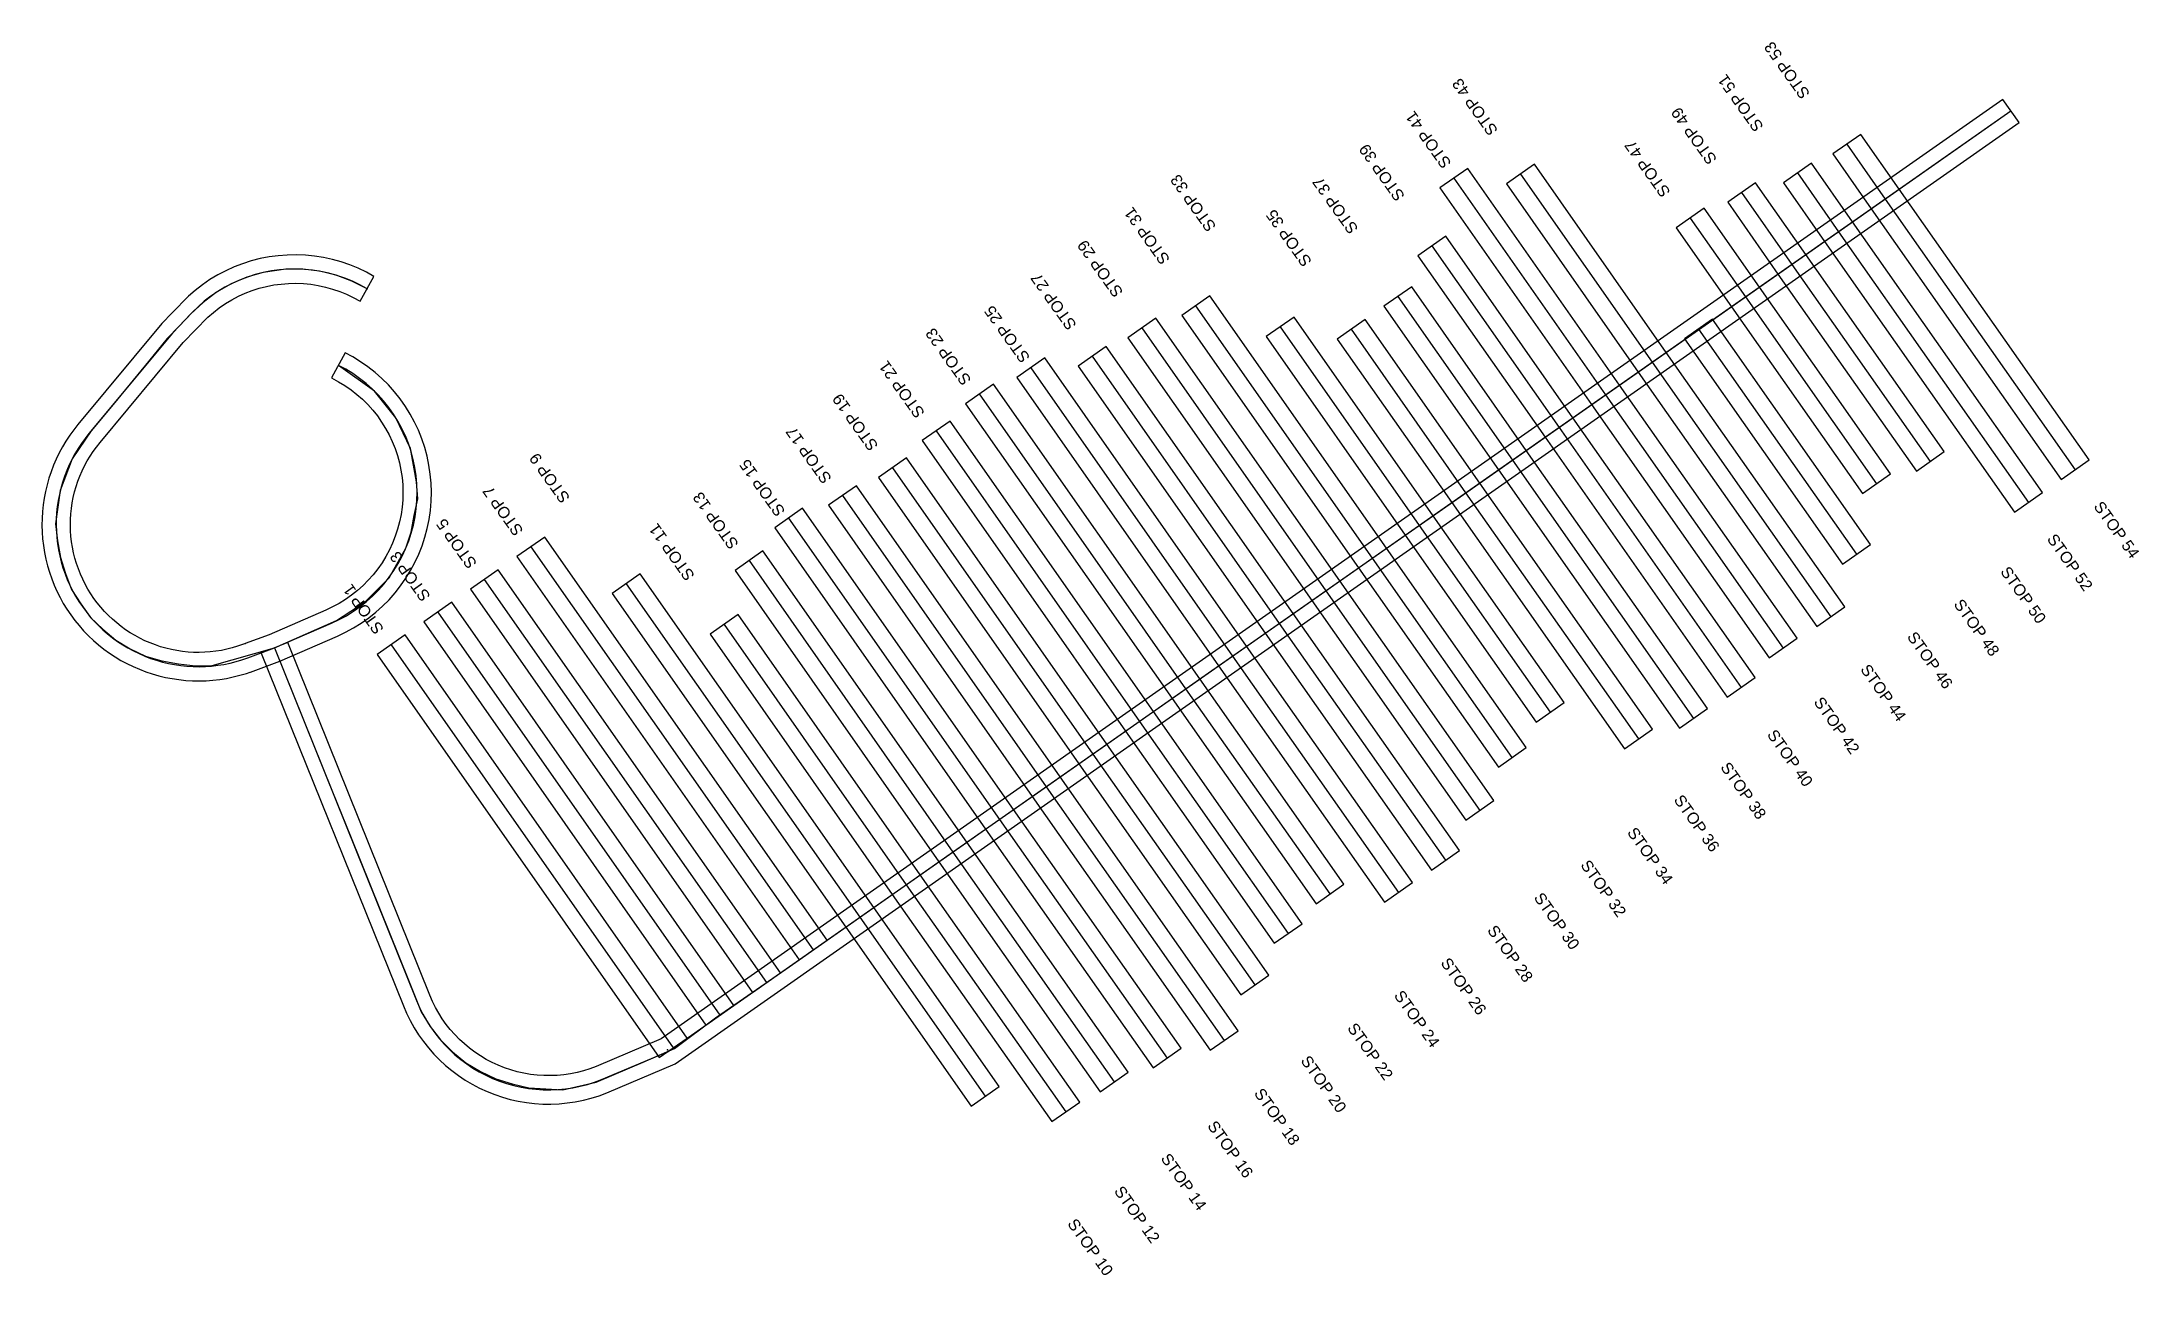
# Model space of a CAD drawing. Extents: x 700453 to 700822, y 4226080 to 4226297.
import ezdxf

# ---------------------------------------------------------------- set-up
doc = ezdxf.new("R2010")
doc.units = 0
doc.header["$MEASUREMENT"] = 0
for name, color, linetype in [('1', 7, 'Continuous'), ('GEOFENCE', 3, 'Continuous'), ('INIT_COORD', 5, 'Continuous'), ('TEXT_ORANGE', 30, 'Continuous')]:
    doc.layers.add(name, color=color, linetype=linetype)
doc.styles.get("Standard").update_dxf_attribs({"font": 'verdana.ttf'})

msp = doc.modelspace()

# ---------------------------------------------------------------- linework, layer by layer
at = {"layer": '1', "color": 7}
for points in [[(700491.99, 4226189.69, 1081.8), (700516.96, 4226127.7, 1084.67), (700517.51, 4226126.41, 1084.68), (700518.15, 4226125.12, 1084.69), (700518.85, 4226123.86, 1084.7), (700519.63, 4226122.65, 1084.71), (700520.46, 4226121.47, 1084.72), (700521.35, 4226120.34, 1084.74), (700522.3, 4226119.26, 1084.75), (700523.31, 4226118.23, 1084.76), (700524.37, 4226117.25, 1084.77), (700525.47, 4226116.34, 1084.78), (700526.63, 4226115.48, 1084.79), (700527.83, 4226114.68, 1084.81), (700529.06, 4226113.94, 1084.82), (700530.34, 4226113.27, 1084.83), (700531.65, 4226112.67, 1084.84), (700532.99, 4226112.14, 1084.85), (700534.35, 4226111.68, 1084.86), (700535.74, 4226111.29, 1084.87), (700537.14, 4226110.97, 1084.88), (700538.56, 4226110.73, 1084.9), (700539.99, 4226110.57, 1084.91), (700541.43, 4226110.47, 1084.92), (700542.87, 4226110.46, 1084.93), (700544.31, 4226110.51, 1084.94), (700545.74, 4226110.65, 1084.95), (700547.16, 4226110.86, 1084.96), (700548.57, 4226111.14, 1084.98), (700549.97, 4226111.49, 1084.99), (700551.34, 4226111.92, 1085), (700552.69, 4226112.42, 1085), (700564.7, 4226117.51, 1085), (700800.82, 4226282.95, 1088), (700797.95, 4226287.04, 1088), (700562.26, 4226121.91, 1085), (700550.84, 4226117.07, 1085), (700549.73, 4226116.66, 1085), (700548.61, 4226116.31, 1084.99), (700547.47, 4226116.02, 1084.98), (700546.31, 4226115.78, 1084.96), (700545.15, 4226115.61, 1084.95), (700543.97, 4226115.5, 1084.94), (700542.8, 4226115.46, 1084.93), (700541.62, 4226115.47, 1084.92), (700540.44, 4226115.55, 1084.91), (700539.27, 4226115.68, 1084.9), (700538.11, 4226115.88, 1084.88), (700536.96, 4226116.14, 1084.87), (700535.83, 4226116.46, 1084.86), (700534.71, 4226116.83, 1084.85), (700533.62, 4226117.27, 1084.84), (700532.55, 4226117.76, 1084.83), (700531.5, 4226118.31, 1084.82), (700530.49, 4226118.91, 1084.81), (700529.51, 4226119.56, 1084.79), (700528.57, 4226120.27, 1084.78), (700527.66, 4226121.02, 1084.77), (700526.79, 4226121.82, 1084.76), (700525.97, 4226122.66, 1084.75), (700525.19, 4226123.55, 1084.74), (700524.46, 4226124.47, 1084.72), (700523.78, 4226125.43, 1084.71), (700523.15, 4226126.43, 1084.7), (700522.57, 4226127.45, 1084.69), (700522.05, 4226128.51, 1084.68), (700521.57, 4226129.62, 1084.67), (700496.63, 4226191.56, 1081.8), (700491.99, 4226189.69, 1081.8)], [(700494.31, 4226190.62, 1081.8), (700519.26, 4226128.66, 1084.67), (700519.78, 4226127.46, 1084.68), (700520.36, 4226126.29, 1084.69), (700521, 4226125.14, 1084.7), (700521.7, 4226124.04, 1084.71), (700522.46, 4226122.97, 1084.72), (700523.27, 4226121.94, 1084.74), (700524.14, 4226120.96, 1084.75), (700525.05, 4226120.03, 1084.76), (700526.01, 4226119.14, 1084.77), (700527.02, 4226118.3, 1084.78), (700528.07, 4226117.52, 1084.79), (700529.16, 4226116.79, 1084.81), (700530.28, 4226116.13, 1084.82), (700531.44, 4226115.52, 1084.83), (700532.63, 4226114.97, 1084.84), (700533.85, 4226114.49, 1084.85), (700535.09, 4226114.07, 1084.86), (700536.35, 4226113.71, 1084.87), (700537.63, 4226113.43, 1084.88), (700538.92, 4226113.21, 1084.9), (700540.22, 4226113.06, 1084.91), (700541.52, 4226112.97, 1084.92), (700542.83, 4226112.96, 1084.93), (700544.14, 4226113.01, 1084.94), (700545.44, 4226113.13, 1084.95), (700546.74, 4226113.32, 1084.96), (700548.02, 4226113.58, 1084.98), (700549.29, 4226113.9, 1084.99), (700550.54, 4226114.29, 1085), (700551.77, 4226114.75, 1085), (700563.48, 4226119.71, 1085), (700799.39, 4226285, 1088)], [(700768.1, 4226277.44, 1087.74), (700774.84, 4226267.8, 1087.7), (700808.22, 4226220.23, 1087.9), (700813.13, 4226223.68, 1087.9), (700779.76, 4226271.24, 1087.7), (700773.02, 4226280.88, 1087.74), (700768.1, 4226277.44, 1087.74)], [(700710.75, 4226272.19, 1087.57), (700733.89, 4226239.11, 1087.18), (700765.28, 4226194.38, 1087.9), (700770.19, 4226197.82, 1087.9), (700738.81, 4226242.55, 1087.18), (700715.66, 4226275.63, 1087.57), (700710.75, 4226272.19, 1087.57)], [(700759.43, 4226272.39, 1087.66), (700766.65, 4226262.06, 1087.6), (700800.03, 4226214.49, 1087.9), (700804.94, 4226217.93, 1087.9), (700771.56, 4226265.5, 1087.6), (700764.34, 4226275.83, 1087.66), (700759.43, 4226272.39, 1087.66)], [(700770.56, 4226279.16, 1087.74), (700777.3, 4226269.52, 1087.7), (700810.67, 4226221.95, 1087.9)], [(700699.06, 4226271.46, 1087.58), (700725.71, 4226233.38, 1087.08), (700756.92, 4226188.88, 1087.9), (700761.83, 4226192.33, 1087.9), (700730.62, 4226236.82, 1087.08), (700703.97, 4226274.9, 1087.58), (700699.06, 4226271.46, 1087.58)], [(700701.51, 4226273.18, 1087.58), (700728.17, 4226235.1, 1087.08), (700759.38, 4226190.6, 1087.9)], [(700713.21, 4226273.91, 1087.57), (700736.35, 4226240.83, 1087.18), (700767.73, 4226196.1, 1087.9)], [(700749.63, 4226268.94, 1087.58), (700758.46, 4226256.32, 1087.49), (700782.78, 4226221.67, 1087.9), (700787.69, 4226225.12, 1087.9), (700763.37, 4226259.76, 1087.49), (700754.54, 4226272.38, 1087.58), (700749.63, 4226268.94, 1087.58)], [(700761.88, 4226274.11, 1087.66), (700769.11, 4226263.78, 1087.6), (700802.49, 4226216.21, 1087.9)], [(700752.08, 4226270.66, 1087.58), (700760.91, 4226258.04, 1087.49), (700785.23, 4226223.39, 1087.9)], [(700740.57, 4226264.46, 1087.51), (700750.28, 4226250.59, 1087.39), (700773.3, 4226217.77, 1087.9), (700778.21, 4226221.21, 1087.9), (700755.19, 4226254.03, 1087.39), (700745.49, 4226267.9, 1087.51), (700740.57, 4226264.46, 1087.51)], [(700743.03, 4226266.18, 1087.51), (700752.74, 4226252.31, 1087.39), (700775.76, 4226219.49, 1087.9)], [(700695.2, 4226259.55, 1087.44), (700717.53, 4226227.65, 1086.98), (700749.56, 4226181.95, 1087.9), (700754.48, 4226185.4, 1087.9), (700722.44, 4226231.09, 1086.98), (700700.11, 4226262.99, 1087.44), (700695.2, 4226259.55, 1087.44)], [(700697.66, 4226261.27, 1087.44), (700719.99, 4226229.37, 1086.98), (700752.02, 4226183.67, 1087.9)], [(700511.78, 4226255.91, 1095.05), (700510.44, 4226256.65, 1094.87), (700509, 4226257.34, 1094.7), (700507.52, 4226257.95, 1094.52), (700506.01, 4226258.47, 1094.35), (700504.47, 4226258.9, 1094.17), (700502.9, 4226259.24, 1094), (700501.33, 4226259.49, 1093.82), (700499.73, 4226259.65, 1093.65), (700498.14, 4226259.71, 1093.47), (700496.54, 4226259.68, 1093.3), (700494.94, 4226259.56, 1093.13), (700493.35, 4226259.34, 1092.95), (700491.78, 4226259.04, 1092.78), (700490.23, 4226258.64, 1092.6), (700488.71, 4226258.15, 1092.43), (700487.22, 4226257.58, 1092.25), (700485.76, 4226256.92, 1092.08), (700484.34, 4226256.17, 1091.9), (700482.97, 4226255.35, 1091.73), (700481.65, 4226254.45, 1091.56), (700480.39, 4226253.47, 1091.38), (700479.18, 4226252.42, 1091.21), (700476.3, 4226249.5, 1091.03), (700474.5, 4226247.63, 1091.03), (700459.77, 4226229.88, 1089.65), (700459.04, 4226228.96, 1089.52), (700458.33, 4226227.99, 1089.39), (700457.67, 4226226.98, 1089.26), (700457.06, 4226225.96, 1089.13), (700456.48, 4226224.9, 1089), (700455.96, 4226223.82, 1088.87), (700455.48, 4226222.72, 1088.74), (700455.05, 4226221.6, 1088.61), (700454.67, 4226220.46, 1088.48), (700454.34, 4226219.31, 1088.35), (700454.06, 4226218.14, 1088.21), (700453.84, 4226216.96, 1088.08), (700453.66, 4226215.78, 1087.95), (700453.54, 4226214.58, 1087.82), (700453.46, 4226213.38, 1087.69), (700453.44, 4226212.18, 1087.56), (700453.48, 4226210.98, 1087.43), (700453.56, 4226209.79, 1087.3), (700453.7, 4226208.6, 1087.17), (700453.89, 4226207.41, 1087.04), (700454.13, 4226206.24, 1086.91), (700454.42, 4226205.07, 1086.78), (700454.76, 4226203.92, 1086.64), (700455.16, 4226202.79, 1086.51), (700455.6, 4226201.67, 1086.38), (700456.09, 4226200.58, 1086.25), (700456.62, 4226199.5, 1086.12), (700457.2, 4226198.46, 1085.99), (700457.83, 4226197.43, 1085.86), (700458.51, 4226196.44, 1085.73), (700459.22, 4226195.47, 1085.6), (700459.97, 4226194.54, 1085.47), (700460.77, 4226193.64, 1085.34), (700461.61, 4226192.78, 1085.2), (700462.48, 4226191.96, 1085.07), (700463.38, 4226191.17, 1084.94), (700464.32, 4226190.42, 1084.81), (700465.3, 4226189.72, 1084.68), (700466.3, 4226189.06, 1084.55), (700467.33, 4226188.44, 1084.42), (700468.38, 4226187.87, 1084.29), (700469.46, 4226187.35, 1084.16), (700470.56, 4226186.87, 1084.03), (700471.68, 4226186.44, 1083.89), (700472.82, 4226186.06, 1083.77), (700473.97, 4226185.73, 1083.63), (700475.14, 4226185.45, 1083.5), (700476.32, 4226185.23, 1083.37), (700477.51, 4226185.05, 1083.24), (700478.7, 4226184.93, 1083.11), (700479.9, 4226184.85, 1082.98), (700481.1, 4226184.83, 1082.85), (700482.3, 4226184.87, 1082.72), (700483.49, 4226184.95, 1082.59), (700484.68, 4226185.09, 1082.46), (700485.87, 4226185.28, 1082.33), (700487.05, 4226185.52, 1082.19), (700488.21, 4226185.81, 1082.06), (700489.36, 4226186.15, 1081.93), (700490.04, 4226186.39, 1081.8), (700490.07, 4226186.39, 1081.8), (700495.25, 4226188.3, 1081.8), (700505.37, 4226192.7, 1080.71), (700506.78, 4226193.37, 1080.56), (700508.19, 4226194.13, 1080.42), (700509.55, 4226194.97, 1080.27), (700510.85, 4226195.89, 1080.13), (700512.11, 4226196.89, 1079.98), (700513.3, 4226197.96, 1079.84), (700514.43, 4226199.09, 1079.69), (700515.49, 4226200.29, 1079.54), (700516.47, 4226201.55, 1079.4), (700517.39, 4226202.86, 1079.25), (700518.22, 4226204.22, 1079.11), (700518.98, 4226205.63, 1078.96), (700519.65, 4226207.09, 1078.82), (700520.24, 4226208.58, 1078.67), (700520.74, 4226210.1, 1078.53), (700521.15, 4226211.64, 1078.38), (700521.47, 4226213.21, 1078.23), (700521.69, 4226214.79, 1078.09), (700521.83, 4226216.39, 1077.94), (700521.87, 4226217.99, 1077.8), (700521.82, 4226219.58, 1077.65), (700521.68, 4226221.18, 1077.51), (700521.44, 4226222.76, 1077.36), (700521.11, 4226224.33, 1077.22), (700520.69, 4226225.87, 1077.07), (700520.19, 4226227.39, 1076.93), (700519.59, 4226228.87, 1076.78), (700518.91, 4226230.32, 1076.64), (700518.15, 4226231.73, 1076.49), (700517.3, 4226233.08, 1076.35), (700516.38, 4226234.39, 1076.2), (700515.39, 4226235.64, 1076.05), (700514.32, 4226236.84, 1075.91), (700513.19, 4226237.96, 1075.76), (700511.99, 4226239.03, 1075.62), (700510.73, 4226240.01, 1075.47), (700509.42, 4226240.93, 1075.33), (700508.05, 4226241.76, 1075.18), (700506.71, 4226242.49, 1075.04), (700504.34, 4226238.08, 1075.04), (700505.56, 4226237.42, 1075.18), (700506.68, 4226236.74, 1075.33), (700507.75, 4226235.99, 1075.47), (700508.78, 4226235.18, 1075.62), (700509.76, 4226234.32, 1075.76), (700510.69, 4226233.39, 1075.91), (700511.56, 4226232.42, 1076.05), (700512.38, 4226231.39, 1076.2), (700513.13, 4226230.33, 1076.35), (700513.82, 4226229.21, 1076.49), (700514.45, 4226228.06, 1076.64), (700515, 4226226.88, 1076.78), (700515.49, 4226225.66, 1076.93), (700515.91, 4226224.42, 1077.07), (700516.25, 4226223.16, 1077.22), (700516.52, 4226221.88, 1077.36), (700516.71, 4226220.58, 1077.51), (700516.83, 4226219.28, 1077.65), (700516.87, 4226217.97, 1077.8), (700516.83, 4226216.66, 1077.94), (700516.72, 4226215.36, 1078.09), (700516.54, 4226214.06, 1078.23), (700516.28, 4226212.78, 1078.38), (700515.94, 4226211.52, 1078.53), (700515.53, 4226210.27, 1078.67), (700515.05, 4226209.05, 1078.82), (700514.5, 4226207.87, 1078.96), (700513.89, 4226206.71, 1079.11), (700513.2, 4226205.6, 1079.25), (700512.45, 4226204.52, 1079.4), (700511.65, 4226203.5, 1079.54), (700510.78, 4226202.51, 1079.69), (700509.86, 4226201.59, 1079.84), (700508.88, 4226200.71, 1079.98), (700507.86, 4226199.9, 1080.13), (700506.79, 4226199.15, 1080.27), (700505.67, 4226198.46, 1080.42), (700504.52, 4226197.83, 1080.56), (700503.31, 4226197.26, 1080.71), (700493.38, 4226192.94, 1081.8), (700489.18, 4226191.39, 1081.8), (700489.2, 4226191.39, 1081.8), (700487.83, 4226190.91, 1081.93), (700486.89, 4226190.63, 1082.06), (700485.94, 4226190.39, 1082.19), (700484.97, 4226190.2, 1082.33), (700484, 4226190.04, 1082.46), (700483.03, 4226189.93, 1082.59), (700482.05, 4226189.86, 1082.72), (700481.07, 4226189.83, 1082.85), (700480.09, 4226189.85, 1082.98), (700479.11, 4226189.91, 1083.11), (700478.13, 4226190.01, 1083.24), (700477.16, 4226190.16, 1083.37), (700476.19, 4226190.34, 1083.5), (700475.24, 4226190.57, 1083.63), (700474.3, 4226190.84, 1083.77), (700473.37, 4226191.15, 1083.89), (700472.45, 4226191.5, 1084.03), (700471.55, 4226191.89, 1084.16), (700470.67, 4226192.32, 1084.29), (700469.8, 4226192.79, 1084.42), (700468.96, 4226193.29, 1084.55), (700468.14, 4226193.83, 1084.68), (700467.35, 4226194.41, 1084.81), (700466.58, 4226195.02, 1084.94), (700465.84, 4226195.66, 1085.07), (700465.12, 4226196.34, 1085.2), (700464.44, 4226197.04, 1085.34), (700463.79, 4226197.78, 1085.47), (700463.17, 4226198.54, 1085.6), (700462.58, 4226199.33, 1085.73), (700462.04, 4226200.14, 1085.86), (700461.52, 4226200.98, 1085.99), (700461.05, 4226201.84, 1086.12), (700460.61, 4226202.71, 1086.25), (700460.21, 4226203.61, 1086.38), (700459.84, 4226204.52, 1086.51), (700459.53, 4226205.45, 1086.64), (700459.24, 4226206.39, 1086.78), (700459.01, 4226207.34, 1086.91), (700458.81, 4226208.31, 1087.04), (700458.66, 4226209.28, 1087.17), (700458.54, 4226210.25, 1087.3), (700458.47, 4226211.23, 1087.43), (700458.45, 4226212.21, 1087.56), (700458.46, 4226213.19, 1087.69), (700458.52, 4226214.17, 1087.82), (700458.62, 4226215.15, 1087.95), (700458.77, 4226216.12, 1088.08), (700458.95, 4226217.08, 1088.21), (700459.18, 4226218.04, 1088.35), (700459.45, 4226218.98, 1088.48), (700459.76, 4226219.91, 1088.61), (700460.11, 4226220.83, 1088.74), (700460.5, 4226221.73, 1088.87), (700460.93, 4226222.62, 1089), (700461.4, 4226223.48, 1089.13), (700461.9, 4226224.32, 1089.26), (700462.45, 4226225.14, 1089.39), (700463.02, 4226225.93, 1089.52), (700463.65, 4226226.72, 1089.65), (700478.23, 4226244.3, 1091.03), (700482.57, 4226248.74, 1091.21), (700483.56, 4226249.6, 1091.38), (700484.6, 4226250.4, 1091.56), (700485.68, 4226251.14, 1091.73), (700486.8, 4226251.82, 1091.9), (700487.96, 4226252.42, 1092.08), (700489.15, 4226252.96, 1092.25), (700490.37, 4226253.44, 1092.43), (700491.62, 4226253.83, 1092.6), (700492.89, 4226254.16, 1092.78), (700494.17, 4226254.41, 1092.95), (700495.47, 4226254.58, 1093.13), (700496.77, 4226254.68, 1093.3), (700498.08, 4226254.71, 1093.47), (700499.39, 4226254.66, 1093.65), (700500.69, 4226254.53, 1093.82), (700501.98, 4226254.32, 1094), (700503.26, 4226254.04, 1094.17), (700504.52, 4226253.69, 1094.35), (700505.76, 4226253.27, 1094.52), (700506.97, 4226252.77, 1094.7), (700508.15, 4226252.2, 1094.87), (700509.36, 4226251.54, 1095.05), (700511.78, 4226255.91, 1095.05)], [(700510.57, 4226253.72, 1095.05), (700509.3, 4226254.43, 1094.87), (700507.99, 4226255.06, 1094.7), (700506.64, 4226255.61, 1094.52), (700505.27, 4226256.08, 1094.35), (700503.86, 4226256.47, 1094.17), (700502.44, 4226256.78, 1094), (700501.01, 4226257.01, 1093.82), (700499.56, 4226257.15, 1093.65), (700498.11, 4226257.21, 1093.47), (700496.65, 4226257.18, 1093.3), (700495.2, 4226257.07, 1093.13), (700493.76, 4226256.88, 1092.95), (700492.33, 4226256.6, 1092.78), (700490.93, 4226256.24, 1092.6), (700489.54, 4226255.79, 1092.43), (700488.18, 4226255.27, 1092.25), (700486.86, 4226254.67, 1092.08), (700485.57, 4226254, 1091.9), (700484.32, 4226253.25, 1091.73), (700483.13, 4226252.42, 1091.56), (700481.97, 4226251.54, 1091.38), (700480.88, 4226250.58, 1091.21), (700479.84, 4226249.56, 1091.03), (700479.84, 4226249.56, 1091.03), (700476.37, 4226245.96, 1091.03), (700461.71, 4226228.3, 1089.65), (700461.03, 4226227.45, 1089.52), (700460.39, 4226226.56, 1089.39), (700459.79, 4226225.65, 1089.26), (700459.23, 4226224.72, 1089.13), (700458.71, 4226223.76, 1089), (700458.23, 4226222.78, 1088.87), (700457.8, 4226221.78, 1088.74), (700457.41, 4226220.76, 1088.61), (700457.06, 4226219.72, 1088.48), (700456.76, 4226218.67, 1088.35), (700456.51, 4226217.61, 1088.21), (700456.3, 4226216.54, 1088.08), (700456.14, 4226215.46, 1087.95), (700456.03, 4226214.38, 1087.82), (700455.96, 4226213.29, 1087.69), (700455.95, 4226212.2, 1087.56), (700455.98, 4226211.11, 1087.43), (700456.05, 4226210.02, 1087.3), (700456.18, 4226208.94, 1087.17), (700456.35, 4226207.86, 1087.04), (700456.57, 4226206.79, 1086.91), (700456.83, 4226205.73, 1086.78), (700457.14, 4226204.69, 1086.64), (700457.5, 4226203.66, 1086.51), (700457.9, 4226202.64, 1086.38), (700458.35, 4226201.64, 1086.25), (700458.83, 4226200.67, 1086.12), (700459.36, 4226199.72, 1085.99), (700459.93, 4226198.79, 1085.86), (700460.55, 4226197.88, 1085.73), (700461.2, 4226197.01, 1085.6), (700461.88, 4226196.16, 1085.47), (700462.61, 4226195.34, 1085.34), (700463.36, 4226194.56, 1085.2), (700464.16, 4226193.81, 1085.07), (700464.98, 4226193.1, 1084.94), (700465.83, 4226192.42, 1084.81), (700466.72, 4226191.78, 1084.68), (700467.63, 4226191.18, 1084.55), (700468.56, 4226190.62, 1084.42), (700469.52, 4226190.1, 1084.29), (700470.5, 4226189.62, 1084.16), (700471.51, 4226189.18, 1084.03), (700472.52, 4226188.79, 1083.89), (700473.56, 4226188.45, 1083.77), (700474.61, 4226188.15, 1083.63), (700475.67, 4226187.9, 1083.5), (700476.74, 4226187.69, 1083.37), (700477.82, 4226187.53, 1083.24), (700478.9, 4226187.42, 1083.11), (700479.99, 4226187.35, 1082.98), (700481.08, 4226187.33, 1082.85), (700482.17, 4226187.36, 1082.72), (700483.26, 4226187.44, 1082.59), (700484.34, 4226187.57, 1082.46), (700485.42, 4226187.74, 1082.33), (700486.49, 4226187.96, 1082.19), (700487.55, 4226188.22, 1082.06), (700488.59, 4226188.53, 1081.93), (700489.62, 4226188.89, 1081.8), (700489.62, 4226188.89, 1081.8), (700494.31, 4226190.62, 1081.8), (700504.34, 4226194.98, 1080.71), (700505.65, 4226195.6, 1080.56), (700506.93, 4226196.29, 1080.42), (700508.17, 4226197.06, 1080.27), (700509.36, 4226197.9, 1080.13), (700510.49, 4226198.8, 1079.98), (700511.58, 4226199.77, 1079.84), (700512.6, 4226200.8, 1079.69), (700513.57, 4226201.89, 1079.54), (700514.46, 4226203.04, 1079.4), (700515.3, 4226204.23, 1079.25), (700516.06, 4226205.47, 1079.11), (700516.74, 4226206.75, 1078.96), (700517.35, 4226208.07, 1078.82), (700517.89, 4226209.42, 1078.67), (700518.34, 4226210.81, 1078.53), (700518.71, 4226212.21, 1078.38), (700519, 4226213.64, 1078.23), (700519.21, 4226215.08, 1078.09), (700519.33, 4226216.53, 1077.94), (700519.37, 4226217.98, 1077.8), (700519.32, 4226219.43, 1077.65), (700519.19, 4226220.88, 1077.51), (700518.98, 4226222.32, 1077.36), (700518.68, 4226223.74, 1077.22), (700518.3, 4226225.15, 1077.07), (700517.84, 4226226.53, 1076.93), (700517.3, 4226227.88, 1076.78), (700516.68, 4226229.19, 1076.64), (700515.98, 4226230.47, 1076.49), (700515.22, 4226231.71, 1076.35), (700514.38, 4226232.89, 1076.2), (700513.47, 4226234.03, 1076.05), (700512.51, 4226235.12, 1075.91), (700511.47, 4226236.14, 1075.76), (700510.39, 4226237.11, 1075.62), (700509.24, 4226238, 1075.47), (700508.05, 4226238.83, 1075.33), (700506.81, 4226239.59, 1075.18), (700505.53, 4226240.28, 1075.04)], [(700689.2, 4226250.67, 1087.33), (700709.33, 4226221.9, 1086.87), (700741.16, 4226176.52, 1087.9), (700746.07, 4226179.96, 1087.9), (700714.24, 4226225.34, 1086.87), (700694.11, 4226254.11, 1087.33), (700689.2, 4226250.67, 1087.33)], [(700714.24, 4226173.1, 1087.9), (700689.67, 4226208.13, 1086.56), (700658.64, 4226252.48, 1087.46), (700653.72, 4226249.04, 1087.46), (700684.76, 4226204.68, 1086.56), (700709.33, 4226169.66, 1087.9), (700714.24, 4226173.1, 1087.9)], [(700711.78, 4226171.38, 1087.9), (700687.21, 4226206.41, 1086.56), (700656.18, 4226250.76, 1087.46)], [(700691.65, 4226252.39, 1087.33), (700711.79, 4226223.62, 1086.87), (700743.62, 4226178.24, 1087.9)], [(700644.25, 4226245.14, 1087.46), (700676.58, 4226198.95, 1086.46), (700703.64, 4226160.35, 1087.9), (700708.55, 4226163.79, 1087.9), (700681.49, 4226202.39, 1086.46), (700649.17, 4226248.58, 1087.46), (700644.25, 4226245.14, 1087.46)], [(700646.71, 4226246.86, 1087.46), (700679.03, 4226200.67, 1086.46), (700706.1, 4226162.07, 1087.9)], [(700668.52, 4226245.33, 1087.32), (700692.94, 4226210.42, 1086.67), (700715.97, 4226177.6, 1087.9), (700720.88, 4226181.04, 1087.9), (700697.86, 4226213.86, 1086.67), (700673.43, 4226248.77, 1087.32), (700668.52, 4226245.33, 1087.32)], [(700670.97, 4226247.05, 1087.32), (700695.4, 4226212.14, 1086.67), (700718.43, 4226179.32, 1087.9)], [(700681.03, 4226244.9, 1087.27), (700701.14, 4226216.16, 1086.77), (700731.48, 4226172.9, 1087.9), (700736.39, 4226176.35, 1087.9), (700706.05, 4226219.6, 1086.77), (700685.94, 4226248.34, 1087.27), (700681.03, 4226244.9, 1087.27)], [(700683.48, 4226246.62, 1087.27), (700703.59, 4226217.88, 1086.77), (700733.94, 4226174.63, 1087.9)], [(700742.03, 4226244.93, 1087.5), (700769.79, 4226205.35, 1086.77), (700774.71, 4226208.8, 1086.77), (700746.94, 4226248.38, 1087.5), (700742.03, 4226244.93, 1087.5)], [(700744.48, 4226246.66, 1087.5), (700772.25, 4226207.08, 1086.77)], [(700635.53, 4226240.16, 1087.45), (700668.38, 4226193.21, 1086.36), (700697.58, 4226151.57, 1087.9), (700702.5, 4226155.02, 1087.9), (700673.3, 4226196.65, 1086.36), (700640.45, 4226243.59, 1087.45), (700635.53, 4226240.16, 1087.45)], [(700627.19, 4226239.87, 1087.5), (700662.65, 4226189.19, 1086.25), (700691.78, 4226147.66, 1087.9)], [(700637.99, 4226241.88, 1087.45), (700670.84, 4226194.93, 1086.36), (700700.04, 4226153.3, 1087.9)], [(700682.21, 4226149.11, 1087.9), (700656.91, 4226185.17, 1086.15), (700620.66, 4226236.98, 1087.5), (700615.74, 4226233.54, 1087.5), (700652, 4226181.73, 1086.15), (700677.3, 4226145.66, 1087.9), (700682.21, 4226149.11, 1087.9)], [(700679.76, 4226147.38, 1087.9), (700654.45, 4226183.45, 1086.15), (700618.2, 4226235.26, 1087.5)], [(700608.08, 4226227.06, 1087.45), (700643.81, 4226176, 1086.05), (700669.96, 4226138.71, 1087.9), (700674.87, 4226142.16, 1087.9), (700648.73, 4226179.44, 1086.05), (700613, 4226230.5, 1087.45), (700608.08, 4226227.06, 1087.45)], [(700610.54, 4226228.78, 1087.45), (700646.27, 4226177.72, 1086.05), (700672.42, 4226140.43, 1087.9)], [(700600.41, 4226220.57, 1087.4), (700635.61, 4226170.25, 1085.94), (700664.09, 4226129.67, 1087.9), (700669, 4226133.12, 1087.9), (700640.53, 4226173.7, 1085.94), (700605.33, 4226224.01, 1087.4), (700600.41, 4226220.57, 1087.4)], [(700602.87, 4226222.29, 1087.4), (700638.07, 4226171.97, 1085.94), (700666.54, 4226131.4, 1087.9)], [(700591.63, 4226215.69, 1087.4), (700627.43, 4226164.52, 1085.84), (700658.72, 4226119.91, 1087.9), (700663.63, 4226123.36, 1087.9), (700632.35, 4226167.96, 1085.84), (700596.54, 4226219.13, 1087.4), (700591.63, 4226215.69, 1087.4)], [(700594.08, 4226217.41, 1087.4), (700629.89, 4226166.24, 1085.84), (700661.18, 4226121.63, 1087.9)], [(700582.19, 4226211.73, 1087.43), (700619.24, 4226158.78, 1085.73), (700648.67, 4226116.82, 1087.9), (700653.58, 4226120.27, 1087.9), (700624.15, 4226162.22, 1085.73), (700587.1, 4226215.17, 1087.43), (700582.19, 4226211.73, 1087.43)], [(700584.64, 4226213.45, 1087.43), (700621.7, 4226160.5, 1085.73), (700651.13, 4226118.55, 1087.9)], [(700536.88, 4226206.67, 1088.31), (700586.46, 4226135.82, 1085.32), (700591.38, 4226139.26, 1085.32), (700541.8, 4226210.11, 1088.31), (700536.88, 4226206.67, 1088.31)], [(700539.34, 4226208.39, 1088.31), (700588.92, 4226137.54, 1085.32)], [(700575.22, 4226204.25, 1087.34), (700611.05, 4226153.04, 1085.63), (700639.39, 4226112.64, 1087.9), (700644.3, 4226116.08, 1087.9), (700615.96, 4226156.48, 1085.63), (700580.13, 4226207.69, 1087.34), (700575.22, 4226204.25, 1087.34)], [(700577.68, 4226205.97, 1087.34), (700613.5, 4226154.76, 1085.63), (700641.85, 4226114.36, 1087.9)], [(700528.72, 4226200.94, 1088), (700578.29, 4226130.09, 1085.22), (700583.2, 4226133.53, 1085.22), (700533.63, 4226204.38, 1088), (700528.72, 4226200.94, 1088)], [(700531.17, 4226202.66, 1088), (700580.75, 4226131.81, 1085.22)], [(700553.65, 4226200.19, 1087.56), (700594.67, 4226141.57, 1085.42), (700616.72, 4226110.12, 1086.53), (700621.64, 4226113.57, 1086.53), (700599.59, 4226145.01, 1085.42), (700558.56, 4226203.63, 1087.56), (700553.65, 4226200.19, 1087.56)], [(700520.52, 4226195.2, 1088), (700570.09, 4226124.35, 1085.12), (700575.01, 4226127.79, 1085.12), (700525.44, 4226198.64, 1088), (700520.52, 4226195.2, 1088)], [(700556.11, 4226201.91, 1087.56), (700597.13, 4226143.29, 1085.42), (700619.18, 4226111.85, 1086.53)], [(700522.98, 4226196.92, 1088), (700572.55, 4226126.07, 1085.12)], [(700570.85, 4226193.05, 1087.12), (700602.85, 4226147.3, 1085.53), (700630.87, 4226107.37, 1087.9), (700635.79, 4226110.81, 1087.9), (700607.77, 4226150.74, 1085.53), (700575.76, 4226196.49, 1087.12), (700570.85, 4226193.05, 1087.12)], [(700573.3, 4226194.77, 1087.12), (700605.31, 4226149.02, 1085.53), (700633.33, 4226109.09, 1087.9)], [(700512.33, 4226189.47, 1088), (700561.91, 4226118.62, 1085.01), (700566.83, 4226122.06, 1085.01), (700517.25, 4226192.91, 1088), (700512.33, 4226189.47, 1088)], [(700514.79, 4226191.19, 1088), (700564.37, 4226120.34, 1085.01)]]:
    msp.add_polyline3d(points, dxfattribs=at)
at = {"layer": '1'}
msp.add_polyline3d([(700624.73, 4226238.15, 1087.5), (700660.19, 4226187.47, 1086.25), (700689.32, 4226145.94, 1087.9), (700694.23, 4226149.39, 1087.9), (700665.1, 4226190.91, 1086.25), (700629.64, 4226241.59, 1087.5), (700624.73, 4226238.15, 1087.5)], dxfattribs=at)
at = {"layer": '1', "color": 7}
msp.add_point((700563.34, 4226119.99, 1085), dxfattribs=at)
at = {"layer": 'GEOFENCE', "linetype": 'Continuous'}
for p, q in [((700778.2, 4226270.15, 1087.68), (700799.39, 4226285, 1088)), ((700768.38, 4226263.27, 1087.57), (700778.2, 4226270.15, 1087.68)), ((700746.26, 4226247.78, 1087.3), (700768.38, 4226263.27, 1087.57)), ((700499.28, 4226257.18, 1093.62), (700496.3, 4226257.18, 1093.26)), ((700502.24, 4226256.83, 1093.97), (700499.28, 4226257.18, 1093.62)), ((700486.72, 4226254.64, 1092.06), (700484.14, 4226253.14, 1091.7)), ((700489.47, 4226255.78, 1092.42), (700486.72, 4226254.64, 1092.06)), ((700492.33, 4226256.6, 1092.78), (700489.47, 4226255.78, 1092.42)), ((700496.3, 4226257.18, 1093.26), (700492.33, 4226256.6, 1092.78)), ((700505.13, 4226256.13, 1094.33), (700502.24, 4226256.83, 1093.97)), ((700507.92, 4226255.09, 1094.69), (700505.13, 4226256.13, 1094.33)), ((700510.57, 4226253.72, 1095.05), (700507.92, 4226255.09, 1094.69)), ((700481.78, 4226251.33, 1091.35), (700479.58, 4226249.33, 1090.99)), ((700484.14, 4226253.14, 1091.7), (700481.78, 4226251.33, 1091.35)), ((700477.52, 4226247.14, 1091.05), (700475.42, 4226245, 1091.02)), ((700479.58, 4226249.33, 1090.99), (700477.52, 4226247.14, 1091.05)), ((700724.15, 4226232.29, 1087), (700746.26, 4226247.78, 1087.3)), ((700475.42, 4226245, 1091.02), (700471.65, 4226240.35, 1090.62)), ((700471.65, 4226240.35, 1090.62), (700465.93, 4226233.42, 1090.06)), ((700511.9, 4226235.74, 1075.82), (700505.53, 4226240.28, 1075.04)), ((700515.61, 4226231.06, 1076.42), (700511.9, 4226235.74, 1075.82)), ((700465.93, 4226233.42, 1090.06), (700462.12, 4226228.8, 1089.7)), ((700702.04, 4226216.79, 1086.75), (700724.15, 4226232.29, 1087)), ((700462.12, 4226228.8, 1089.7), (700458.78, 4226223.86, 1089.02)), ((700518.2, 4226225.68, 1077.02), (700515.61, 4226231.06, 1076.42)), ((700519.24, 4226219.8, 1077.62), (700518.2, 4226225.68, 1077.02)), ((700458.78, 4226223.86, 1089.02), (700456.62, 4226218.31, 1088.3)), ((700456.62, 4226218.31, 1088.3), (700455.8, 4226212.41, 1087.58)), ((700518.85, 4226213.91, 1078.21), (700519.5, 4226216.83, 1077.91)), ((700519.5, 4226216.83, 1077.91), (700519.24, 4226219.8, 1077.62)), ((700687.3, 4226206.47, 1086.55), (700702.04, 4226216.79, 1086.75)), ((700518.31, 4226210.98, 1078.51), (700518.85, 4226213.91, 1078.21)), ((700455.8, 4226212.41, 1087.58), (700456.16, 4226209.45, 1087.23)), ((700456.16, 4226209.45, 1087.23), (700456.73, 4226206.53, 1086.87)), ((700517.39, 4226208.14, 1078.81), (700518.31, 4226210.98, 1078.51)), ((700456.73, 4226206.53, 1086.87), (700457.59, 4226203.68, 1086.51)), ((700514.48, 4226202.92, 1079.41), (700517.39, 4226208.14, 1078.81)), ((700672.56, 4226196.14, 1086.35), (700687.3, 4226206.47, 1086.55)), ((700457.59, 4226203.68, 1086.51), (700458.63, 4226200.89, 1086.15)), ((700510.22, 4226198.75, 1080.01), (700514.48, 4226202.92, 1079.41)), ((700458.63, 4226200.89, 1086.15), (700460.27, 4226198.4, 1085.8)), ((700460.27, 4226198.4, 1085.8), (700461.97, 4226195.96, 1085.44)), ((700505.22, 4226195.47, 1080.61), (700510.22, 4226198.75, 1080.01)), ((700461.97, 4226195.96, 1085.44), (700464.13, 4226193.91, 1085.08)), ((700494.31, 4226190.62, 1081.8), (700505.22, 4226195.47, 1080.61)), ((700657.82, 4226185.81, 1086.18), (700672.56, 4226196.14, 1086.35)), ((700464.13, 4226193.91, 1085.08), (700466.41, 4226191.99, 1084.73)), ((700466.41, 4226191.99, 1084.73), (700468.96, 4226190.44, 1084.37)), ((700468.96, 4226190.44, 1084.37), (700471.65, 4226189.16, 1084.01)), ((700471.65, 4226189.16, 1084.01), (700474.51, 4226188.34, 1083.65)), ((700474.51, 4226188.34, 1083.65), (700477.45, 4226187.85, 1083.29)), ((700477.45, 4226187.85, 1083.29), (700480.4, 4226187.5, 1082.93)), ((700480.4, 4226187.5, 1082.93), (700483.38, 4226187.55, 1082.57)), ((700483.38, 4226187.55, 1082.57), (700494.31, 4226190.62, 1081.8)), ((700494.31, 4226190.62, 1081.8), (700504.39, 4226165.6, 1082.96)), ((700643.08, 4226175.48, 1085.97), (700657.82, 4226185.81, 1086.18)), ((700628.34, 4226165.15, 1085.79), (700643.08, 4226175.48, 1085.97)), ((700504.39, 4226165.6, 1082.96), (700507.75, 4226157.26, 1083.34)), ((700613.59, 4226154.83, 1085.6), (700628.34, 4226165.15, 1085.79)), ((700507.75, 4226157.26, 1083.34), (700517.82, 4226132.24, 1084.5)), ((700598.85, 4226144.5, 1085.42), (700613.59, 4226154.83, 1085.6)), ((700584.12, 4226134.17, 1085.22), (700598.85, 4226144.5, 1085.42)), ((700517.82, 4226132.24, 1084.5), (700520.06, 4226126.68, 1084.76)), ((700576.73, 4226129.02, 1085.2), (700584.12, 4226134.17, 1085.22)), ((700571.78, 4226125.63, 1085.15), (700576.73, 4226129.02, 1085.2)), ((700520.06, 4226126.68, 1084.76), (700521.63, 4226124.12, 1084.66)), ((700564.61, 4226120.2, 1085), (700571.78, 4226125.63, 1085.15)), ((700521.63, 4226124.12, 1084.66), (700523.47, 4226121.75, 1084.73)), ((700523.47, 4226121.75, 1084.73), (700525.6, 4226119.64, 1084.76)), ((700525.6, 4226119.64, 1084.76), (700527.91, 4226117.73, 1084.79)), ((700527.91, 4226117.73, 1084.79), (700530.48, 4226116.18, 1084.82)), ((700550.82, 4226114.3, 1085), (700559.09, 4226117.84, 1085)), ((700559.09, 4226117.84, 1085), (700564.61, 4226120.2, 1085)), ((700530.48, 4226116.18, 1084.82), (700533.19, 4226114.89, 1084.84)), ((700533.19, 4226114.89, 1084.84), (700536.06, 4226114, 1084.87)), ((700536.06, 4226114, 1084.87), (700538.98, 4226113.34, 1084.9)), ((700544.97, 4226112.96, 1084.95), (700550.82, 4226114.3, 1085)), ((700538.98, 4226113.34, 1084.9), (700544.97, 4226112.96, 1084.95))]:
    msp.add_line(p, q, dxfattribs=at)
msp.add_point((700510.57, 4226253.72, 1095.05), dxfattribs=at)
at = {"layer": 'INIT_COORD', "linetype": 'Continuous'}
msp.add_point((700510.57, 4226253.72, 1095.05), dxfattribs=at)

# ---------------------------------------------------------------- texts
at = {"layer": 'TEXT_ORANGE', "linetype": 'Continuous', "char_height": 2, "width": 28.8775, "attachment_point": 1}
for s, insert, rotation in [('{\\f@Arial Unicode MS|b0|i0|c162|p34;STOP 53}', (700762.56, 4226286.87, 1088), 125.4882), ('{\\f@Arial Unicode MS|b0|i0|c162|p34;STOP 43}', (700707.72, 4226280.43, 1088), 125.4882), ('{\\f@Arial Unicode MS|b0|i0|c162|p34;STOP 51}', (700754.39, 4226281.11, 1088), 125.4882), ('{\\f@Arial Unicode MS|b0|i0|c162|p34;STOP 41}', (700699.55, 4226274.66, 1088), 125.4882), ('{\\f@Arial Unicode MS|b0|i0|c162|p34;STOP 49}', (700746.21, 4226275.35, 1088), 125.4882), ('{\\f@Arial Unicode MS|b0|i0|c162|p34;STOP 47}', (700738.04, 4226269.59, 1088.04), 125.4882), ('{\\f@Arial Unicode MS|b0|i0|c162|p34;STOP 39}', (700691.37, 4226268.9, 1088.07), 125.4882), ('{\\f@Arial Unicode MS|b0|i0|c162|p34;STOP 33}', (700658.22, 4226263.53, 1088), 125.4882), ('{\\f@Arial Unicode MS|b0|i0|c162|p34;STOP 37}', (700683.2, 4226263.14, 1088.07), 125.4882), ('{\\f@Arial Unicode MS|b0|i0|c162|p34;STOP 31}', (700650.11, 4226257.77, 1088), 125.4882), ('{\\f@Arial Unicode MS|b0|i0|c162|p34;STOP 35}', (700675.03, 4226257.38, 1088), 125.4882), ('{\\f@Arial Unicode MS|b0|i0|c162|p34;STOP 29}', (700641.88, 4226252.01, 1088), 125.4882), ('{\\f@Arial Unicode MS|b0|i0|c162|p34;STOP 27}', (700633.7, 4226246.25, 1088), 125.4882), ('{\\f@Arial Unicode MS|b0|i0|c162|p34;STOP 25}', (700625.53, 4226240.49, 1088), 125.4882), ('{\\f@Arial Unicode MS|b0|i0|c162|p34;STOP 23}', (700615.2, 4226236.54, 1088), 125.4882), ('{\\f@Arial Unicode MS|b0|i0|c162|p34;STOP 21}', (700607.03, 4226230.78, 1088.12), 125.4882), ('{\\f@Arial Unicode MS|b0|i0|c162|p34;STOP 19}', (700598.85, 4226225.02, 1088.13), 125.4882), ('{\\f@Arial Unicode MS|b0|i0|c162|p34;STOP 17}', (700590.68, 4226219.25, 1088), 125.4882), ('{\\f@Arial Unicode MS|b0|i0|c162|p34;STOP 9}', (700544.7, 4226215.84, 1088.15), 125.4882), ('{\\f@Arial Unicode MS|b0|i0|c162|p34;STOP 15}', (700582.51, 4226213.49, 1088), 125.4882), ('{\\f@Arial Unicode MS|b0|i0|c162|p34;STOP 7}', (700536.5, 4226210.07, 1088), 125.4882), ('{\\f@Arial Unicode MS|b0|i0|c162|p34;STOP 13}', (700574.33, 4226207.73, 1088), 125.4882), ('{\\f@Arial Unicode MS|b0|i0|c162|p34;STOP 5}', (700528.35, 4226204.32, 1088.16), 125.4882), ('{\\f@Arial Unicode MS|b0|i0|c162|p34;STOP 54}', (700815.45, 4226216.66, 1087.89), 305.4184), ('{\\f@Arial Unicode MS|b0|i0|c162|p34;STOP 11}', (700566.61, 4226202.19, 1088.15), 125.4882), ('{\\f@Arial Unicode MS|b0|i0|c162|p34;STOP 52}', (700807.25, 4226210.93, 1087.93), 305.4184), ('{\\f@Arial Unicode MS|b0|i0|c162|p34;STOP 3}', (700520.18, 4226198.56, 1088.17), 125.4882), ('{\\f@Arial Unicode MS|b0|i0|c162|p34;STOP 1}', (700511.99, 4226192.78, 1088), 125.4882), ('{\\f@Arial Unicode MS|b0|i0|c162|p34;STOP 50}', (700799.06, 4226205.2, 1087.82), 305.4184), ('{\\f@Arial Unicode MS|b0|i0|c162|p34;STOP 48}', (700790.86, 4226199.47, 1088.19), 305.4184), ('{\\f@Arial Unicode MS|b0|i0|c162|p34;STOP 46}', (700782.67, 4226193.74, 1087.75), 305.4184), ('{\\f@Arial Unicode MS|b0|i0|c162|p34;STOP 44}', (700774.47, 4226188.01, 1087.71), 305.4184), ('{\\f@Arial Unicode MS|b0|i0|c162|p34;STOP 42}', (700766.28, 4226182.27, 1087.68), 305.4184), ('{\\f@Arial Unicode MS|b0|i0|c162|p34;STOP 40}', (700758.08, 4226176.54, 1088.02), 305.4184), ('{\\f@Arial Unicode MS|b0|i0|c162|p34;STOP 38}', (700749.89, 4226170.81, 1087.61), 305.4184), ('{\\f@Arial Unicode MS|b0|i0|c162|p34;STOP 36}', (700741.69, 4226165.08, 1088.12), 305.4184), ('{\\f@Arial Unicode MS|b0|i0|c162|p34;STOP 34}', (700733.5, 4226159.35, 1087.53), 305.4184), ('{\\f@Arial Unicode MS|b0|i0|c162|p34;STOP 32}', (700725.3, 4226153.62, 1087.5), 305.4184), ('{\\f@Arial Unicode MS|b0|i0|c162|p34;STOP 30}', (700717.1, 4226147.89, 1088.38), 305.4184), ('{\\f@Arial Unicode MS|b0|i0|c162|p34;STOP 28}', (700708.91, 4226142.16, 1087.43), 305.4184), ('{\\f@Arial Unicode MS|b0|i0|c162|p34;STOP 26}', (700700.72, 4226136.43, 1088.3), 305.4184), ('{\\f@Arial Unicode MS|b0|i0|c162|p34;STOP 24}', (700692.52, 4226130.7, 1087.36), 305.4184), ('{\\f@Arial Unicode MS|b0|i0|c162|p34;STOP 22}', (700684.32, 4226124.97, 1087.32), 305.4184), ('{\\f@Arial Unicode MS|b0|i0|c162|p34;STOP 20}', (700676.13, 4226119.24, 1088.43), 305.4184), ('{\\f@Arial Unicode MS|b0|i0|c162|p34;STOP 18}', (700667.94, 4226113.51, 1087.25), 305.4184), ('{\\f@Arial Unicode MS|b0|i0|c162|p34;STOP 16}', (700659.74, 4226107.78, 1087.21), 305.4184), ('{\\f@Arial Unicode MS|b0|i0|c162|p34;STOP 14}', (700651.55, 4226102.05, 1087.18), 305.4184), ('{\\f@Arial Unicode MS|b0|i0|c162|p34;STOP 12}', (700643.35, 4226096.32, 1087.14), 305.4184), ('{\\f@Arial Unicode MS|b0|i0|c162|p34;STOP 10}', (700635.15, 4226090.58, 1087.24), 305.4184)]:
    msp.add_mtext(s, dxfattribs=dict(at, insert=insert, rotation=rotation))

doc.saveas('drawing.dxf')
